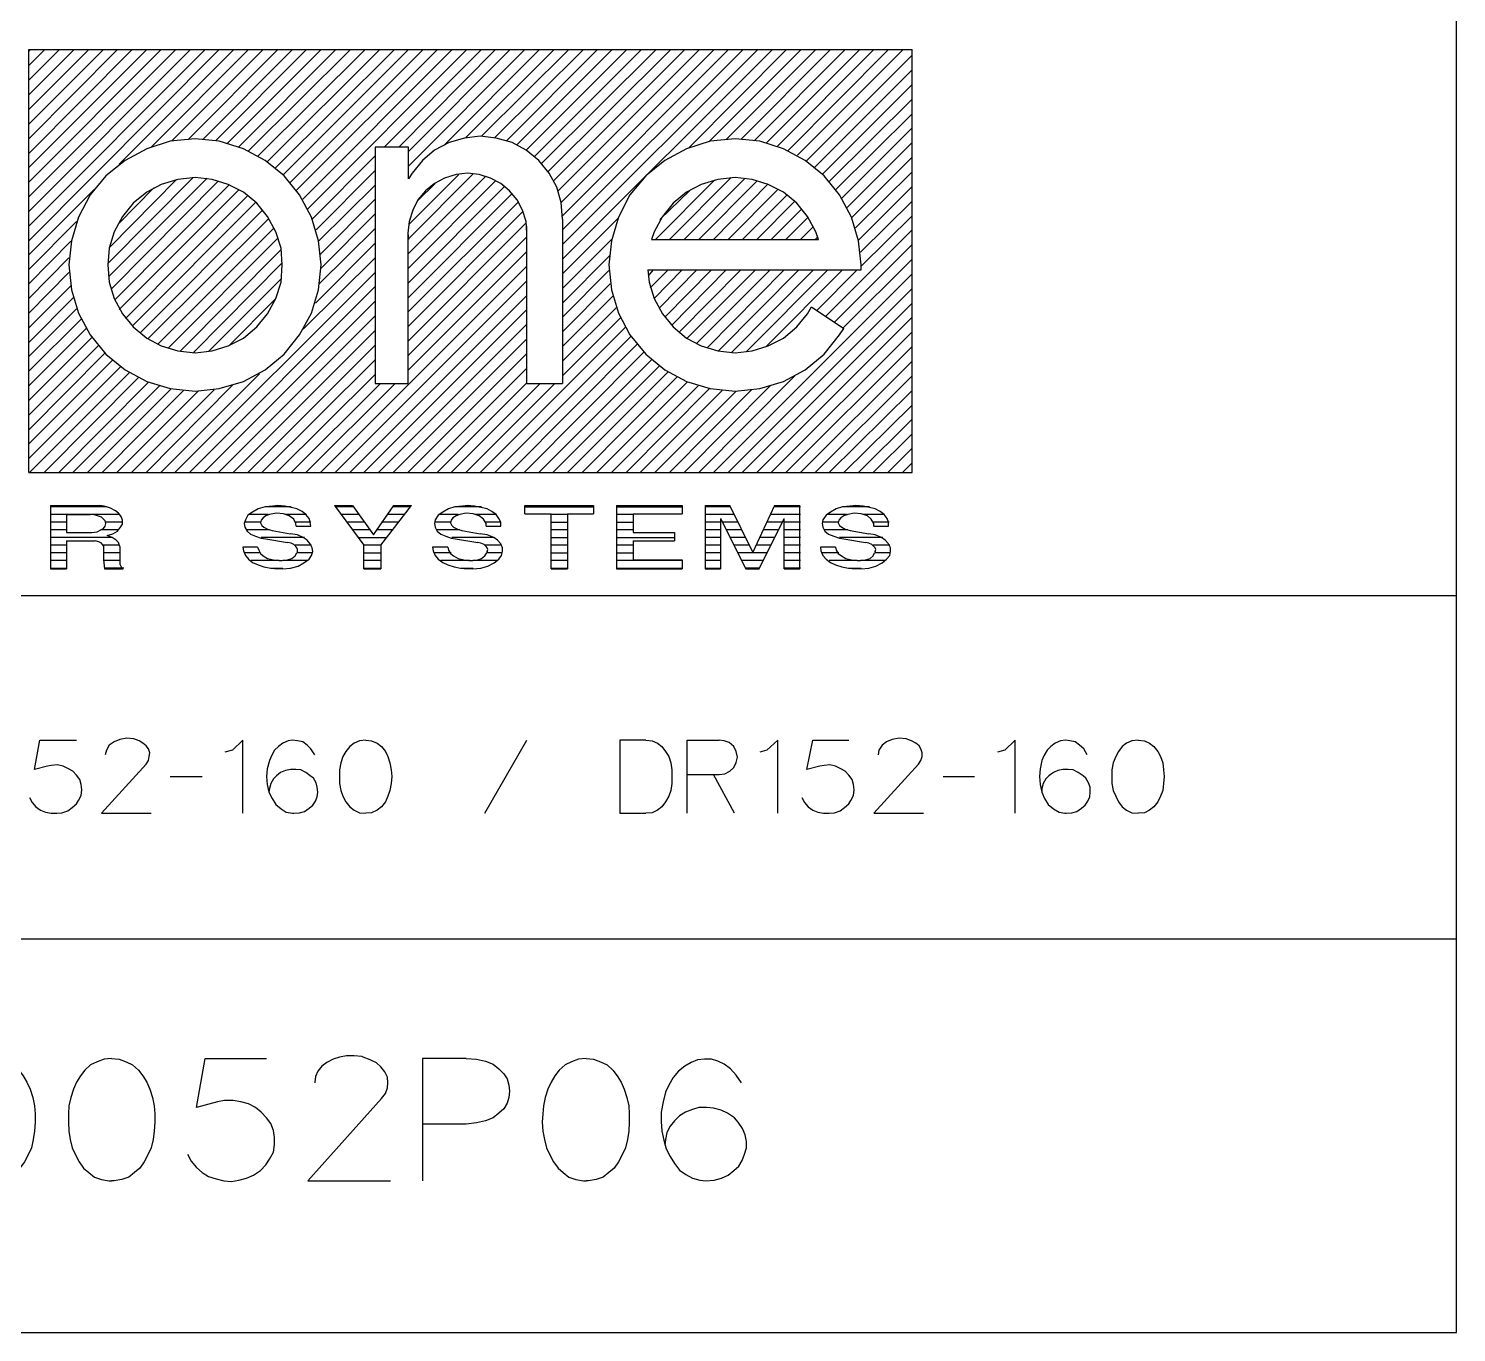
# Model space of a CAD drawing. Extents: x 11 to 601, y 12 to 779.
# Drawn here: x 466.3 to 600.9, y 12.2 to 135.1 of the extents above; entities that cross this region are included whole.
import ezdxf

# ---------------------------------------------------------------- set-up
doc = ezdxf.new("R2010")
doc.units = 0
doc.layers.add('DH152', color=7, linetype='CONTINUOUS')

msp = doc.modelspace()

# ---------------------------------------------------------------- linework, layer by layer
at = {"layer": 'DH152', "color": 7}
for points in [[(600.899985, 12.24), (600.899985, 778.739981)], [(466.379988, 115.079997), (484.319988, 133.079997)], [(466.379988, 116.459997), (482.999988, 133.079997)], [(466.379988, 117.839997), (481.619988, 133.079997)], [(466.379988, 119.219997), (480.239988, 133.079997)], [(466.379988, 120.599997), (478.859988, 133.079997)], [(466.379988, 121.979997), (477.479988, 133.079997)], [(466.379988, 123.299997), (476.099988, 133.079997)], [(466.379988, 124.679997), (474.719988, 133.079997)], [(466.379988, 126.059997), (473.399988, 133.079997)], [(466.379988, 127.439997), (472.019988, 133.079997)], [(466.379988, 128.819997), (470.639988, 133.079997)], [(466.379988, 130.199997), (469.259988, 133.079997)], [(466.379988, 131.579997), (467.879988, 133.079997)], [(466.379988, 132.899997), (466.499988, 133.079997)], [(466.379988, 93.239998), (466.379988, 133.079997)], [(466.379988, 133.079997), (549.599986, 133.079997)], [(474.899988, 122.279997), (485.699988, 133.079997)], [(477.899988, 123.899997), (487.079988, 133.079997)], [(479.819988, 124.439997), (488.459988, 133.079997)], [(481.379988, 124.619997), (489.839988, 133.079997)], [(482.759988, 124.619997), (491.219988, 133.079997)], [(483.959988, 124.499997), (492.539988, 133.079997)], [(485.099988, 124.259997), (493.919988, 133.079997)], [(486.119988, 123.899997), (495.299988, 133.079997)], [(487.079988, 123.539997), (496.679988, 133.079997)], [(487.979988, 123.059997), (498.059988, 133.079997)], [(488.819988, 122.519997), (499.439988, 133.079997)], [(489.599988, 121.919997), (500.819987, 133.079997)], [(490.319988, 121.259997), (502.139987, 133.079997)], [(490.979988, 120.539997), (503.519987, 133.079997)], [(491.579988, 119.819997), (504.899987, 133.079997)], [(492.179988, 118.979997), (506.279987, 133.079997)], [(492.659988, 118.079997), (507.659987, 133.079997)], [(499.859988, 123.899997), (509.039987, 133.079997)], [(501.239987, 123.899997), (510.359987, 133.079997)], [(502.139987, 122.099997), (513.119987, 133.079997)], [(502.139987, 123.479997), (511.739987, 133.079997)], [(505.499987, 124.079997), (514.499987, 133.079997)], [(507.539987, 124.799997), (515.879987, 133.079997)], [(509.039987, 124.919997), (517.259987, 133.079997)], [(510.299987, 124.799997), (518.639987, 133.079997)], [(511.379987, 124.499997), (519.959987, 133.079997)], [(512.339987, 124.079997), (521.339987, 133.079997)], [(513.239987, 123.599997), (522.719987, 133.079997)], [(514.019987, 122.999997), (524.099987, 133.079997)], [(514.679987, 122.339997), (525.479987, 133.079997)], [(515.279987, 121.559997), (526.859987, 133.079997)], [(515.819987, 120.719997), (528.179987, 133.079997)], [(516.239987, 119.759997), (529.559987, 133.079997)], [(516.539987, 118.679997), (530.939987, 133.079997)], [(516.659987, 117.419997), (532.319987, 133.079997)], [(516.659987, 116.099997), (533.699987, 133.079997)], [(516.659987, 114.719997), (535.079987, 133.079997)], [(516.659987, 113.339997), (536.459987, 133.079997)], [(528.539987, 123.779997), (537.779987, 133.079997)], [(530.459987, 124.379997), (539.159987, 133.079997)], [(532.079987, 124.619997), (540.539986, 133.079997)], [(533.459987, 124.619997), (541.919986, 133.079997)], [(534.719987, 124.499997), (543.299986, 133.079997)], [(535.859987, 124.259997), (544.679986, 133.079997)], [(536.879987, 123.959997), (545.999986, 133.079997)], [(537.899987, 123.539997), (547.379986, 133.079997)], [(538.799987, 123.119997), (548.759986, 133.079997)], [(539.639987, 122.579997), (549.599986, 132.539997)], [(549.599986, 93.239998), (549.599986, 133.079997)], [(540.419986, 121.979997), (549.599986, 131.159997)], [(541.139986, 121.319997), (549.599986, 129.779997)], [(541.799986, 120.659997), (549.599986, 128.399997)], [(542.399986, 119.879997), (549.599986, 127.019997)], [(542.999986, 119.099997), (549.599986, 125.699997)], [(499.019988, 123.899997), (499.019988, 101.639997)], [(502.139987, 123.899997), (499.019988, 123.899997)], [(516.659987, 117.119997), (516.539987, 118.679997), (516.119987, 120.119997), (515.399987, 121.439997), (514.439987, 122.639997), (513.239987, 123.599997), (511.919987, 124.319997), (510.419987, 124.739997), (508.919987, 124.919997), (507.419987, 124.739997), (505.979987, 124.319997), (504.599987, 123.599997), (503.459987, 122.639997), (502.499987, 121.439997), (502.139987, 120.899997)], [(502.139987, 120.899997), (502.139987, 123.899997)], [(544.799986, 112.319997), (544.799986, 112.799997), (544.559986, 115.079997), (543.899986, 117.299997), (542.759986, 119.399997), (541.319986, 121.199997), (539.519987, 122.639997), (537.479987, 123.719997), (535.259987, 124.439997), (532.919987, 124.679997), (530.579987, 124.439997), (528.359987, 123.719997), (526.319987, 122.639997), (524.519987, 121.199997), (523.019987, 119.399997), (521.939987, 117.299997), (521.279987, 115.079997), (521.039987, 112.799997), (521.279987, 110.459997), (521.939987, 108.239997), (523.019987, 106.199997), (524.519987, 104.399997), (526.319987, 102.899997), (528.359987, 101.819997), (530.579987, 101.159997), (532.919987, 100.919997), (535.259987, 101.159997), (537.479987, 101.819997), (539.519987, 102.899997), (541.319986, 104.399997), (542.759986, 106.199997), (543.179986, 106.799997)], [(543.479986, 118.199997), (549.599986, 124.319997)], [(493.079988, 117.119997), (499.019988, 123.059997)], [(543.899986, 117.239997), (549.599986, 122.939997)], [(493.439988, 116.099997), (499.019988, 121.679997)], [(513.299987, 115.199997), (513.299987, 115.799997), (513.239987, 116.879997), (512.879987, 117.959997), (512.399987, 118.919997), (511.679987, 119.759997), (510.839987, 120.479997), (509.879987, 120.959997), (508.799987, 121.319997), (507.719987, 121.439997), (506.639987, 121.319997), (505.559987, 120.959997), (504.599987, 120.479997), (503.759987, 119.759997), (503.039987, 118.919997), (502.559987, 117.959997), (502.199987, 116.879997), (502.079987, 115.799997), (502.139987, 115.199997)], [(502.139987, 115.259997), (508.259987, 121.379997)], [(502.139987, 113.879997), (509.399987, 121.139997)], [(502.199987, 116.639997), (506.879987, 121.319997)], [(544.259986, 116.279997), (549.599986, 121.559997)], [(466.379988, 113.759997), (472.559988, 119.939997)], [(473.819988, 112.919997), (481.859988, 121.019997)], [(473.879988, 111.659997), (483.179988, 120.959997)], [(473.999988, 114.479997), (480.299988, 120.839997)], [(474.119988, 110.519997), (484.259988, 120.719997)], [(474.479988, 109.499997), (485.279988, 120.359997)], [(474.779988, 116.639997), (478.139988, 120.059997)], [(474.899988, 108.599997), (486.179988, 119.879997)], [(493.679988, 115.019997), (499.019988, 120.299997)], [(502.139987, 112.499997), (510.359987, 120.719997)], [(502.139987, 111.119997), (511.199987, 120.179997)], [(503.039987, 118.859997), (504.659987, 120.479997)], [(525.419987, 115.199997), (530.999987, 120.779997)], [(525.839987, 117.059997), (528.659987, 119.819997)], [(526.739987, 115.199997), (532.559987, 121.019997)], [(528.119987, 115.199997), (533.879987, 120.959997)], [(529.499987, 115.199997), (535.019987, 120.719997)], [(530.879987, 115.199997), (536.039987, 120.419997)], [(532.259987, 115.199997), (536.999987, 119.939997)], [(544.559986, 115.139997), (549.599986, 120.179997)], [(475.499988, 107.759997), (487.019988, 119.339997)], [(476.099988, 107.039997), (487.739988, 118.679997)], [(493.859988, 113.819997), (499.019988, 118.979997)], [(502.139987, 109.739997), (511.919987, 119.519997)], [(502.139987, 108.419997), (512.519987, 118.739997)], [(533.639987, 115.199997), (537.839987, 119.399997)], [(534.959987, 115.199997), (538.559987, 118.799997)], [(544.739986, 113.999997), (549.599986, 118.799997)], [(476.819988, 106.379997), (488.399988, 117.959997)], [(477.599988, 105.839997), (488.999988, 117.179997)], [(493.919988, 112.499997), (499.019988, 117.599997)], [(502.139987, 107.039997), (512.939987, 117.839997)], [(516.659987, 111.959997), (521.879987, 117.179997)], [(516.659987, 117.119997), (516.659987, 101.639997)], [(536.339987, 115.199997), (539.219987, 118.079997)], [(537.719987, 115.199997), (539.819987, 117.299997)], [(544.799986, 112.679997), (549.599986, 117.419997)], [(466.379988, 112.379997), (470.879988, 116.879997)], [(478.499988, 105.299997), (489.479988, 116.279997)], [(493.739988, 110.999997), (499.019988, 116.219997)], [(502.079987, 115.799997), (502.079987, 101.639997)], [(502.139987, 105.659997), (513.239987, 116.759997)], [(513.299987, 101.639997), (513.299987, 116.399997)], [(539.099987, 115.199997), (540.299986, 116.399997)], [(541.439986, 107.939997), (549.599986, 116.099997)], [(466.379988, 110.999997), (470.339988, 115.019997)], [(479.519988, 104.939997), (489.839988, 115.319997)], [(493.379988, 109.199997), (499.019988, 114.839997)], [(502.139987, 104.279997), (513.299987, 115.439997)], [(516.659987, 110.579997), (521.279987, 115.199997)], [(540.479986, 115.199997), (540.719986, 115.439997)], [(542.279986, 107.399997), (549.599986, 114.719997)], [(466.379988, 109.619997), (470.159988, 113.459997)], [(480.599988, 104.639997), (490.139988, 114.239997)], [(492.239988, 106.739997), (499.019988, 113.459997)], [(502.139987, 102.899997), (513.299987, 114.059997)], [(516.659987, 109.199997), (521.099987, 113.639997)], [(543.119986, 106.859997), (549.599986, 113.339997)], [(466.379988, 108.239997), (470.159988, 112.079997)], [(480.119988, 93.239998), (499.019988, 112.079997)], [(481.859988, 104.519997), (490.259988, 112.979997)], [(493.859988, 93.239998), (513.299987, 112.679997)], [(516.659987, 107.879997), (521.039987, 112.259997)], [(524.699987, 112.319997), (524.819987, 111.179997), (525.299987, 109.619997), (526.079987, 108.179997), (527.099987, 106.979997), (528.359987, 105.899997), (529.739987, 105.179997), (531.299987, 104.699997), (532.919987, 104.519997), (534.539987, 104.699997), (536.039987, 105.179997), (537.479987, 105.899997), (538.739987, 106.979997), (539.759987, 108.179997), (540.119986, 108.839997), (543.179986, 106.799997)], [(524.699987, 112.319997), (544.799986, 112.319997)], [(524.759987, 111.779997), (525.239987, 112.319997)], [(524.939987, 110.639997), (526.619987, 112.319997)], [(525.299987, 109.619997), (527.939987, 112.319997)], [(525.779987, 108.719997), (529.319987, 112.319997)], [(526.319987, 107.879997), (530.699987, 112.319997)], [(526.919987, 107.099997), (532.079987, 112.319997)], [(527.639987, 106.439997), (533.459987, 112.319997)], [(528.419987, 105.899997), (534.839987, 112.319997)], [(529.259987, 105.359997), (536.219987, 112.319997)], [(530.279987, 104.999997), (537.539987, 112.319997)], [(530.879987, 93.239998), (549.599986, 111.959997)], [(531.359987, 104.699997), (538.919987, 112.319997)], [(532.559987, 104.519997), (540.299986, 112.319997)], [(533.999987, 104.639997), (541.679986, 112.319997)], [(535.799987, 105.059997), (543.059986, 112.319997)], [(540.599986, 108.479997), (544.439986, 112.319997)], [(466.379988, 106.859997), (470.339988, 110.819997)], [(481.499988, 93.239998), (499.019988, 110.759997)], [(483.299988, 104.639997), (490.139988, 111.479997)], [(495.239988, 93.239998), (513.299987, 111.299997)], [(516.659987, 106.499997), (521.159987, 110.999997)], [(532.259987, 93.239998), (549.599986, 110.579997)], [(466.379988, 105.479997), (470.579988, 109.739997)], [(482.879988, 93.239998), (499.019988, 109.379997)], [(485.219988, 105.179997), (489.599988, 109.559997)], [(496.619988, 93.239998), (513.299987, 109.919997)], [(516.659987, 105.119997), (521.399987, 109.859997)], [(533.579987, 93.239998), (549.599986, 109.199997)], [(466.379988, 104.159997), (470.879988, 108.659997)], [(466.379988, 102.779997), (471.299988, 107.699997)], [(484.259988, 93.239998), (499.019988, 107.999997)], [(497.939988, 93.239998), (513.299987, 108.599997)], [(516.659987, 103.739997), (521.759987, 108.779997)], [(516.659987, 102.359997), (522.119987, 107.819997)], [(534.959987, 93.239998), (549.599986, 107.879997)], [(466.379988, 101.399997), (471.779988, 106.799997)], [(485.639988, 93.239998), (499.019988, 106.619997)], [(499.319988, 93.239998), (513.299987, 107.219997)], [(508.919987, 93.239998), (522.599987, 106.919997)], [(536.339987, 93.239998), (549.599986, 106.499997)], [(466.379988, 100.019997), (472.319988, 105.959997)], [(466.379988, 98.639998), (472.919988, 105.179997)], [(487.019988, 93.239998), (499.019988, 105.239997)], [(500.699987, 93.239998), (513.299987, 105.839997)], [(510.299987, 93.239998), (523.139987, 106.079997)], [(511.679987, 93.239998), (523.679987, 105.299997)], [(537.719987, 93.239998), (549.599986, 105.119997)], [(466.379988, 97.259998), (473.519988, 104.459997)], [(466.379988, 95.939998), (474.239988, 103.799997)], [(488.339988, 93.239998), (499.019988, 103.859997)], [(502.079987, 93.239998), (513.299987, 104.459997)], [(513.059987, 93.239998), (524.339987, 104.579997)], [(514.439987, 93.239998), (525.059987, 103.859997)], [(539.099987, 93.239998), (549.599986, 103.739997)], [(466.379988, 94.559998), (475.019988, 103.199997)], [(466.439988, 93.239998), (475.859988, 102.659997)], [(478.799988, 93.239998), (488.099988, 102.539997)], [(489.719988, 93.239998), (499.019988, 102.479997)], [(503.459987, 93.239998), (513.299987, 103.079997)], [(515.759987, 93.239998), (525.779987, 103.259997)], [(517.139987, 93.239998), (526.619987, 102.719997)], [(529.499987, 93.239998), (538.559987, 102.359997)], [(540.479986, 93.239998), (549.599986, 102.359997)], [(467.819988, 93.239998), (476.699988, 102.179997)], [(469.199988, 93.239998), (477.659988, 101.759997)], [(470.519988, 93.239998), (478.679988, 101.399997)], [(471.899988, 93.239998), (479.759988, 101.099997)], [(473.279988, 93.239998), (480.959988, 100.979997)], [(474.659988, 93.239998), (482.339988, 100.919997)], [(476.039988, 93.239998), (483.839988, 101.039997)], [(477.419988, 93.239998), (485.579988, 101.459997)], [(491.099988, 93.239998), (499.499988, 101.639997)], [(492.479988, 93.239998), (500.879987, 101.639997)], [(499.019988, 101.639997), (502.079987, 101.639997)], [(504.839987, 93.239998), (513.299987, 101.699997)], [(506.159987, 93.239998), (514.559987, 101.639997)], [(507.539987, 93.239998), (515.939987, 101.639997)], [(513.299987, 101.639997), (516.659987, 101.639997)], [(518.519987, 93.239998), (527.459987, 102.239997)], [(519.899987, 93.239998), (528.419987, 101.759997)], [(521.279987, 93.239998), (529.439987, 101.399997)], [(522.659987, 93.239998), (530.519987, 101.159997)], [(523.979987, 93.239998), (531.719987, 100.979997)], [(525.359987, 93.239998), (533.039987, 100.919997)], [(526.739987, 93.239998), (534.479987, 101.039997)], [(528.119987, 93.239998), (536.219987, 101.399997)], [(541.799986, 93.239998), (549.599986, 100.979997)], [(543.179986, 93.239998), (549.599986, 99.599998)], [(544.559986, 93.239998), (549.599986, 98.279998)], [(545.939986, 93.239998), (549.599986, 96.899998)], [(547.319986, 93.239998), (549.599986, 95.519998)], [(466.379988, 93.239998), (549.599986, 93.239998)], [(548.699986, 93.239998), (549.599986, 94.139998)], [(468.419988, 90.119998), (468.419988, 84.179998)], [(468.419988, 90.119998), (473.039988, 90.119998)], [(473.759988, 89.999998), (468.479988, 89.999998)], [(474.959988, 89.279998), (468.479988, 89.279998)], [(469.919988, 89.279998), (469.919988, 87.599998)], [(469.919988, 89.279998), (472.139988, 89.279998)], [(472.319988, 87.599998), (472.799988, 87.659998), (473.159988, 87.839998), (473.399988, 87.959998), (473.579988, 88.199998), (473.639988, 88.439998), (473.579988, 88.679998), (473.399988, 88.859998), (473.219988, 89.039998), (472.859988, 89.159998), (472.439988, 89.279998), (472.139988, 89.279998)], [(473.759988, 87.299998), (474.299988, 87.479998), (474.719988, 87.719998), (475.019988, 88.079998), (475.199988, 88.379998), (475.199988, 88.739998), (475.079988, 89.099998), (474.839988, 89.399998), (474.539988, 89.639998), (474.059988, 89.879998), (473.459988, 90.059998), (473.039988, 90.119998)], [(489.359988, 90.059998), (488.639988, 89.999998), (487.979988, 89.819998), (487.439988, 89.519998), (487.019988, 89.219998), (486.779988, 88.799998), (486.659988, 88.439998)], [(488.939988, 89.279998), (487.139988, 89.279998)], [(489.059988, 89.279998), (488.699988, 89.159998), (488.459988, 88.979998), (488.279988, 88.739998), (488.219988, 88.499998)], [(491.099988, 89.999998), (488.639988, 89.999998)], [(491.519988, 88.439998), (491.339988, 88.859998), (490.919988, 89.159998), (490.379988, 89.339998), (489.719988, 89.399998), (489.059988, 89.279998)], [(489.839988, 90.119998), (489.359988, 90.059998)], [(492.959988, 88.199998), (492.899988, 88.559998), (492.779988, 88.919998), (492.479988, 89.279998), (492.119988, 89.579998), (491.639988, 89.819998), (491.099988, 89.939998), (490.499988, 90.059998), (489.839988, 90.119998)], [(492.539988, 89.279998), (490.559988, 89.279998)], [(495.179988, 90.119998), (496.859988, 90.119998), (498.839988, 87.359998)], [(495.179988, 90.119998), (497.939988, 86.399998)], [(496.919988, 89.999998), (495.299988, 89.999998)], [(497.459988, 89.279998), (495.839988, 89.279998)], [(498.839988, 87.359998), (500.759987, 90.119998)], [(499.559988, 86.399998), (502.439987, 90.119998)], [(501.779987, 89.279998), (500.159987, 89.279998)], [(502.379987, 89.999998), (500.699987, 89.999998)], [(500.759987, 90.119998), (502.439987, 90.119998)], [(507.239987, 90.059998), (506.519987, 89.999998), (505.919987, 89.819998), (505.379987, 89.519998), (504.959987, 89.219998), (504.659987, 88.799998), (504.599987, 88.439998)], [(506.819987, 89.279998), (505.019987, 89.279998)], [(506.999987, 89.279998), (506.639987, 89.159998), (506.339987, 88.979998), (506.159987, 88.739998), (506.099987, 88.499998)], [(509.039987, 89.999998), (506.579987, 89.999998)], [(509.459987, 88.439998), (509.219987, 88.859998), (508.799987, 89.159998), (508.259987, 89.339998), (507.599987, 89.399998), (506.999987, 89.279998)], [(507.719987, 90.119998), (507.239987, 90.059998)], [(510.839987, 88.199998), (510.839987, 88.559998), (510.659987, 88.919998), (510.419987, 89.279998), (509.999987, 89.579998), (509.579987, 89.819998), (508.979987, 89.939998), (508.379987, 90.059998), (507.719987, 90.119998)], [(510.419987, 89.279998), (508.439987, 89.279998)], [(513.119987, 90.119998), (519.599987, 90.119998), (519.599987, 89.339998)], [(513.119987, 89.339998), (513.119987, 90.119998)], [(513.119987, 89.999998), (519.659987, 89.999998)], [(513.119987, 89.339998), (515.579987, 89.339998)], [(515.579987, 84.179998), (515.579987, 89.339998)], [(517.199987, 89.279998), (515.579987, 89.279998)], [(517.139987, 89.339998), (519.599987, 89.339998)], [(517.139987, 89.339998), (517.139987, 84.179998)], [(521.759987, 90.119998), (527.939987, 90.119998)], [(521.759987, 90.119998), (521.759987, 84.179998)], [(521.819987, 89.999998), (527.939987, 89.999998)], [(523.319987, 89.279998), (521.819987, 89.279998)], [(523.319987, 89.339998), (527.939987, 89.339998)], [(523.319987, 89.339998), (523.319987, 87.599998), (527.219987, 87.599998)], [(527.939987, 90.119998), (527.939987, 89.339998)], [(530.099987, 90.119998), (530.099987, 84.179998)], [(530.099987, 90.119998), (532.439987, 90.119998)], [(532.439987, 89.999998), (530.099987, 89.999998)], [(532.799987, 89.279998), (530.099987, 89.279998)], [(531.539987, 88.919998), (531.539987, 84.179998)], [(531.539987, 88.919998), (533.939987, 84.179998)], [(534.599987, 85.739998), (532.439987, 90.119998)], [(536.639987, 90.119998), (534.599987, 85.739998)], [(535.199987, 84.179998), (537.539987, 88.919998)], [(539.099987, 89.279998), (536.279987, 89.279998)], [(536.639987, 90.119998), (539.039987, 90.119998)], [(539.099987, 89.999998), (536.639987, 89.999998)], [(537.539987, 84.179998), (537.539987, 88.919998)], [(539.039987, 84.179998), (539.039987, 90.119998)], [(543.779986, 90.059998), (543.059986, 89.999998), (542.459986, 89.819998), (541.919986, 89.519998), (541.499986, 89.219998), (541.199986, 88.799998), (541.139986, 88.439998)], [(543.419986, 89.279998), (541.559986, 89.279998)], [(543.539986, 89.279998), (543.179986, 89.159998), (542.879986, 88.979998), (542.699986, 88.739998), (542.639986, 88.499998)], [(545.579986, 89.999998), (543.119986, 89.999998)], [(545.999986, 88.439998), (545.759986, 88.859998), (545.399986, 89.159998), (544.799986, 89.339998), (544.139986, 89.399998), (543.539986, 89.279998)], [(544.319986, 90.119998), (543.779986, 90.059998)], [(547.379986, 88.199998), (547.379986, 88.559998), (547.259986, 88.919998), (546.959986, 89.279998), (546.599986, 89.579998), (546.119986, 89.819998), (545.579986, 89.939998), (544.979986, 90.059998), (544.319986, 90.119998)], [(547.019986, 89.279998), (545.039986, 89.279998)], [(469.919988, 88.559998), (468.479988, 88.559998)], [(469.919988, 87.839998), (468.479988, 87.839998)], [(469.919988, 87.599998), (472.319988, 87.599998)], [(474.839988, 87.839998), (473.159988, 87.839998)], [(475.199988, 88.559998), (473.579988, 88.559998)], [(486.659988, 88.439998), (486.719988, 88.079998), (486.959988, 87.719998), (487.259988, 87.419998), (487.739988, 87.239998), (488.279988, 87.059998)], [(488.219988, 88.559998), (486.719988, 88.559998)], [(489.059988, 87.839998), (486.899988, 87.839998)], [(488.219988, 88.499998), (488.339988, 88.259998), (488.519988, 88.079998)], [(488.519988, 88.079998), (488.879988, 87.899998), (489.299988, 87.779998)], [(489.299988, 87.779998), (491.039988, 87.479998)], [(492.239988, 87.119998), (491.699988, 87.359998), (491.039988, 87.479998)], [(492.959988, 88.559998), (491.519988, 88.559998)], [(491.579988, 88.199998), (491.519988, 88.439998)], [(491.579988, 88.199998), (492.959988, 88.199998)], [(497.999988, 88.559998), (496.379988, 88.559998)], [(498.479988, 87.839998), (496.919988, 87.839998)], [(500.639987, 87.839998), (499.139988, 87.839998)], [(501.239987, 88.559998), (499.619988, 88.559998)], [(506.159987, 88.559998), (504.599987, 88.559998)], [(504.599987, 88.439998), (504.659987, 88.079998), (504.839987, 87.719998), (505.199987, 87.419998), (505.679987, 87.239998), (506.159987, 87.059998)], [(506.999987, 87.839998), (504.839987, 87.839998)], [(506.099987, 88.499998), (506.219987, 88.259998), (506.399987, 88.079998)], [(506.399987, 88.079998), (506.759987, 87.899998), (507.179987, 87.779998)], [(507.179987, 87.779998), (508.919987, 87.479998)], [(510.179987, 87.119998), (509.579987, 87.359998), (508.919987, 87.479998)], [(510.839987, 88.559998), (509.399987, 88.559998)], [(509.459987, 88.199998), (509.459987, 88.439998)], [(509.459987, 88.199998), (510.839987, 88.199998)], [(515.579987, 88.559998), (517.199987, 88.559998)], [(517.199987, 87.839998), (515.579987, 87.839998)], [(521.819987, 88.559998), (523.319987, 88.559998)], [(523.319987, 87.839998), (521.819987, 87.839998)], [(527.219987, 87.599998), (527.219987, 86.819998)], [(531.599987, 88.559998), (530.099987, 88.559998)], [(531.599987, 87.839998), (530.099987, 87.839998)], [(533.159987, 88.559998), (531.779987, 88.559998)], [(533.519987, 87.839998), (532.139987, 87.839998)], [(536.999987, 87.839998), (535.559987, 87.839998)], [(537.359987, 88.559998), (535.919987, 88.559998)], [(539.099987, 88.559998), (537.599987, 88.559998)], [(539.099987, 87.839998), (537.599987, 87.839998)], [(542.699986, 88.559998), (541.139986, 88.559998)], [(541.139986, 88.439998), (541.199986, 88.079998), (541.379986, 87.719998), (541.739986, 87.419998), (542.219986, 87.239998), (542.759986, 87.059998)], [(543.539986, 87.839998), (541.379986, 87.839998)], [(542.639986, 88.499998), (542.759986, 88.259998), (542.999986, 88.079998)], [(542.999986, 88.079998), (543.299986, 87.899998), (543.779986, 87.779998)], [(543.779986, 87.779998), (545.519986, 87.479998)], [(546.719986, 87.119998), (546.119986, 87.359998), (545.519986, 87.479998)], [(547.439986, 88.559998), (545.939986, 88.559998)], [(545.999986, 88.199998), (545.999986, 88.439998)], [(545.999986, 88.199998), (547.379986, 88.199998)], [(474.239988, 87.119998), (468.479988, 87.119998)], [(469.919988, 86.399998), (468.479988, 86.399998)], [(469.919988, 86.819998), (469.919988, 84.179998)], [(469.919988, 86.819998), (472.619988, 86.819998)], [(473.399988, 86.339998), (473.219988, 86.579998), (472.979988, 86.699998), (472.619988, 86.819998)], [(474.899988, 86.399998), (473.399988, 86.399998)], [(473.399988, 86.339998), (473.399988, 85.019998)], [(474.959988, 86.279998), (474.839988, 86.639998), (474.599988, 86.879998), (474.239988, 87.119998), (473.759988, 87.299998)], [(474.959988, 86.279998), (474.959988, 84.839998)], [(486.539988, 86.219998), (486.599988, 85.859998), (486.779988, 85.439998), (487.079988, 85.079998), (487.439988, 84.779998), (487.979988, 84.539998), (488.519988, 84.359998), (489.179988, 84.239998), (489.839988, 84.179998)], [(487.919988, 86.219998), (486.539988, 86.219998)], [(487.919988, 86.219998), (488.039988, 85.919998), (488.219988, 85.619998), (488.459988, 85.379998)], [(492.359988, 87.119998), (488.279988, 87.119998)], [(488.279988, 87.059998), (488.699988, 86.999998)], [(488.699988, 86.999998), (490.739988, 86.639998)], [(490.319988, 84.179998), (491.039988, 84.239998), (491.759988, 84.419998), (492.299988, 84.719998), (492.779988, 85.079998), (493.019988, 85.439998), (493.139988, 85.799998), (493.079988, 86.159998), (492.899988, 86.519998), (492.599988, 86.879998), (492.239988, 87.119998)], [(491.339988, 86.459998), (491.099988, 86.579998), (490.739988, 86.639998)], [(491.699988, 85.799998), (491.699988, 85.979998), (491.639988, 86.159998), (491.519988, 86.279998), (491.339988, 86.459998)], [(493.019988, 86.399998), (491.459988, 86.399998)], [(497.459988, 87.119998), (500.099987, 87.119998)], [(497.939988, 84.179998), (497.939988, 86.399998)], [(499.559988, 86.399998), (497.999988, 86.399998)], [(499.559988, 86.399998), (499.559988, 84.179998)], [(504.419987, 86.219998), (504.479987, 85.859998), (504.659987, 85.439998), (504.959987, 85.079998), (505.379987, 84.779998), (505.859987, 84.539998), (506.459987, 84.359998), (507.059987, 84.239998), (507.719987, 84.179998)], [(505.859987, 86.219998), (504.419987, 86.219998)], [(505.859987, 86.219998), (505.919987, 85.919998), (506.099987, 85.619998), (506.399987, 85.379998)], [(506.159987, 87.059998), (506.579987, 86.999998)], [(510.239987, 87.119998), (506.219987, 87.119998)], [(506.579987, 86.999998), (508.679987, 86.639998)], [(508.199987, 84.179998), (508.979987, 84.239998), (509.639987, 84.419998), (510.239987, 84.719998), (510.659987, 85.079998), (510.899987, 85.439998), (511.019987, 85.799998), (511.019987, 86.159998), (510.839987, 86.519998), (510.539987, 86.879998), (510.179987, 87.119998)], [(509.279987, 86.459998), (508.979987, 86.579998), (508.679987, 86.639998)], [(509.579987, 85.799998), (509.639987, 85.979998), (509.579987, 86.159998), (509.459987, 86.279998), (509.279987, 86.459998)], [(510.899987, 86.399998), (509.339987, 86.399998)], [(515.579987, 87.119998), (517.199987, 87.119998)], [(517.199987, 86.399998), (515.579987, 86.399998)], [(521.819987, 87.119998), (527.219987, 87.119998)], [(523.379987, 86.399998), (521.819987, 86.399998)], [(523.319987, 86.819998), (527.219987, 86.819998)], [(523.319987, 86.819998), (523.319987, 85.019998)], [(531.599987, 87.119998), (530.099987, 87.119998)], [(531.599987, 86.399998), (530.099987, 86.399998)], [(533.879987, 87.119998), (532.499987, 87.119998)], [(534.239987, 86.399998), (532.859987, 86.399998)], [(536.279987, 86.399998), (534.899987, 86.399998)], [(536.639987, 87.119998), (535.259987, 87.119998)], [(539.099987, 87.119998), (537.599987, 87.119998)], [(539.099987, 86.399998), (537.599987, 86.399998)], [(540.959986, 86.219998), (541.019986, 85.859998), (541.199986, 85.439998), (541.499986, 85.079998), (541.919986, 84.779998), (542.399986, 84.539998), (542.999986, 84.359998), (543.599986, 84.239998), (544.319986, 84.179998)], [(542.399986, 86.219998), (540.959986, 86.219998)], [(542.399986, 86.219998), (542.459986, 85.919998), (542.639986, 85.619998), (542.939986, 85.379998)], [(546.839986, 87.119998), (542.759986, 87.119998)], [(542.759986, 87.059998), (543.179986, 86.999998)], [(543.179986, 86.999998), (545.219986, 86.639998)], [(544.799986, 84.179998), (545.519986, 84.239998), (546.179986, 84.419998), (546.779986, 84.719998), (547.199986, 85.079998), (547.499986, 85.439998), (547.559986, 85.799998), (547.559986, 86.159998), (547.379986, 86.519998), (547.079986, 86.879998), (546.719986, 87.119998)], [(545.819986, 86.459998), (545.519986, 86.579998), (545.219986, 86.639998)], [(546.119986, 85.799998), (546.179986, 85.979998), (546.119986, 86.159998), (545.999986, 86.279998), (545.819986, 86.459998)], [(547.499986, 86.399998), (545.939986, 86.399998)], [(469.919988, 85.679998), (468.479988, 85.679998)], [(469.919988, 84.959998), (468.479988, 84.959998)], [(474.959988, 85.679998), (473.399988, 85.679998)], [(473.399988, 85.019998), (473.519988, 84.179998)], [(474.959988, 84.959998), (473.399988, 84.959998)], [(474.959988, 84.839998), (474.959988, 84.599998), (475.079988, 84.359998), (475.259988, 84.179998)], [(488.219988, 85.679998), (486.659988, 85.679998)], [(489.959988, 84.959998), (487.319988, 84.959998)], [(488.459988, 85.379998), (488.879988, 85.139998), (489.419988, 85.019998), (489.959988, 84.959998)], [(489.959988, 84.959998), (490.259988, 84.959998)], [(490.259988, 84.959998), (490.739988, 85.019998), (491.159988, 85.139998), (491.459988, 85.379998), (491.639988, 85.679998)], [(492.599988, 84.959998), (490.319988, 84.959998)], [(491.699988, 85.799998), (491.639988, 85.679998)], [(493.079988, 85.679998), (491.639988, 85.679998)], [(497.999988, 85.679998), (499.559988, 85.679998)], [(499.559988, 84.959998), (497.999988, 84.959998)], [(506.159987, 85.679998), (504.599987, 85.679998)], [(507.899987, 84.959998), (505.199987, 84.959998)], [(506.399987, 85.379998), (506.819987, 85.139998), (507.359987, 85.019998), (507.839987, 84.959998)], [(507.839987, 84.959998), (508.199987, 84.959998)], [(508.199987, 84.959998), (508.679987, 85.019998), (509.039987, 85.139998), (509.339987, 85.379998), (509.519987, 85.679998)], [(510.479987, 84.959998), (508.199987, 84.959998)], [(509.579987, 85.799998), (509.519987, 85.679998)], [(511.019987, 85.679998), (509.579987, 85.679998)], [(515.579987, 85.679998), (517.199987, 85.679998)], [(517.199987, 84.959998), (515.579987, 84.959998)], [(521.819987, 85.679998), (523.379987, 85.679998)], [(527.999987, 84.959998), (521.819987, 84.959998)], [(523.319987, 85.019998), (527.939987, 85.019998)], [(527.939987, 85.019998), (527.939987, 84.179998)], [(531.599987, 85.679998), (530.099987, 85.679998)], [(531.599987, 84.959998), (530.099987, 84.959998)], [(535.919987, 85.679998), (533.219987, 85.679998)], [(535.559987, 84.959998), (533.579987, 84.959998)], [(539.099987, 85.679998), (537.599987, 85.679998)], [(539.099987, 84.959998), (537.599987, 84.959998)], [(542.699986, 85.679998), (541.139986, 85.679998)], [(544.439986, 84.959998), (541.799986, 84.959998)], [(542.939986, 85.379998), (543.359986, 85.139998), (543.899986, 85.019998), (544.439986, 84.959998)], [(544.439986, 84.959998), (544.739986, 84.959998)], [(544.739986, 84.959998), (545.219986, 85.019998), (545.639986, 85.139998), (545.939986, 85.379998), (546.059986, 85.679998)], [(547.019986, 84.959998), (544.739986, 84.959998)], [(546.119986, 85.799998), (546.059986, 85.679998)], [(547.559986, 85.679998), (546.119986, 85.679998)], [(468.419988, 84.179998), (469.919988, 84.179998)], [(468.479988, 84.239998), (469.919988, 84.239998)], [(473.519988, 84.179998), (475.259988, 84.179998)], [(475.319988, 84.239998), (473.579988, 84.239998)], [(489.179988, 84.239998), (490.319988, 84.239998)], [(490.319988, 84.179998), (489.839988, 84.179998)], [(497.939988, 84.179998), (499.559988, 84.179998)], [(497.999988, 84.239998), (499.559988, 84.239998)], [(507.119987, 84.239998), (508.259987, 84.239998)], [(508.199987, 84.179998), (507.719987, 84.179998)], [(515.579987, 84.239998), (517.199987, 84.239998)], [(515.579987, 84.179998), (517.139987, 84.179998)], [(521.759987, 84.179998), (527.939987, 84.179998)], [(521.819987, 84.239998), (527.999987, 84.239998)], [(530.099987, 84.239998), (531.599987, 84.239998)], [(530.099987, 84.179998), (531.539987, 84.179998)], [(535.199987, 84.239998), (533.939987, 84.239998)], [(533.939987, 84.179998), (535.199987, 84.179998)], [(537.539987, 84.179998), (539.039987, 84.179998)], [(539.099987, 84.239998), (537.599987, 84.239998)], [(543.659986, 84.239998), (544.799986, 84.239998)], [(544.799986, 84.179998), (544.319986, 84.179998)], [(378.059991, 81.659998), (600.899985, 81.659998)], [(468.119988, 65.579998), (466.919988, 65.279998), (467.399988, 68.039998), (470.879988, 68.039998)], [(476.279988, 68.159998), (475.619988, 68.219998), (474.959988, 68.099998), (474.419988, 67.859998), (473.939988, 67.559998), (473.699988, 67.079998), (473.579988, 66.659998)], [(477.419988, 65.759998), (477.659988, 66.119998), (477.719988, 66.479998), (477.779988, 66.839998), (477.659988, 67.199998), (477.419988, 67.499998), (477.119988, 67.739998), (476.759988, 67.979998), (476.279988, 68.159998)], [(486.539988, 61.139998), (486.539988, 68.039998), (485.579988, 67.079998), (484.859988, 66.899998)], [(493.319988, 66.659998), (492.959988, 67.199998), (492.599988, 67.559998), (492.179988, 67.859998), (491.699988, 67.979998), (491.219988, 68.039998), (490.799988, 67.979998), (490.319988, 67.739998), (489.899988, 67.439998), (489.539988, 67.079998), (489.239988, 66.539998), (489.059988, 66.119998)], [(498.119988, 68.039998), (497.519988, 67.979998), (497.039988, 67.739998), (496.619988, 67.439998), (496.259988, 66.959998), (495.959988, 66.479998), (495.779988, 65.879998), (495.659988, 65.219998), (495.659988, 64.619998), (495.659988, 63.959998), (495.779988, 63.299998), (495.959988, 62.759998), (496.259988, 62.219998), (496.619988, 61.739998), (497.039988, 61.439998), (497.519988, 61.199998), (498.119988, 61.139998)], [(498.119988, 68.039998), (498.659988, 67.979998), (499.199988, 67.739998), (499.619988, 67.439998), (499.979988, 66.959998), (500.219987, 66.479998), (500.399987, 65.879998), (500.519987, 65.219998), (500.579987, 64.619998), (500.519987, 63.959998), (500.399987, 63.299998), (500.219987, 62.759998), (499.979988, 62.219998), (499.619988, 61.739998), (499.199988, 61.439998), (498.659988, 61.199998), (498.119988, 61.139998)], [(509.339987, 61.139998), (513.299987, 68.039998)], [(524.519987, 68.039998), (522.059987, 68.039998), (522.059987, 61.139998), (524.519987, 61.139998)], [(524.519987, 68.039998), (525.119987, 67.979998), (525.599987, 67.739998), (526.019987, 67.439998), (526.379987, 66.959998), (526.679987, 66.479998), (526.859987, 65.879998), (526.979987, 65.219998), (526.979987, 64.619998), (526.979987, 63.959998), (526.859987, 63.299998), (526.679987, 62.759998), (526.379987, 62.219998), (526.019987, 61.739998), (525.599987, 61.439998), (525.119987, 61.199998), (524.519987, 61.139998)], [(528.419987, 61.139998), (528.419987, 68.039998), (531.419987, 68.039998)], [(533.159987, 66.419998), (533.039987, 66.959998), (532.799987, 67.439998), (532.379987, 67.799998), (531.899987, 67.979998), (531.419987, 68.039998)], [(536.939987, 61.139998), (536.939987, 68.039998), (535.919987, 67.079998), (535.259987, 66.899998)], [(540.899986, 65.579998), (539.699987, 65.279998), (540.239986, 68.039998), (543.659986, 68.039998)], [(549.059986, 68.159998), (548.399986, 68.219998), (547.739986, 68.099998), (547.199986, 67.859998), (546.779986, 67.559998), (546.479986, 67.079998), (546.419986, 66.659998)], [(550.199986, 65.759998), (550.439986, 66.119998), (550.559986, 66.479998), (550.559986, 66.839998), (550.439986, 67.199998), (550.259986, 67.499998), (549.959986, 67.739998), (549.539986, 67.979998), (549.059986, 68.159998)], [(559.319986, 61.139998), (559.319986, 68.039998), (558.359986, 67.079998), (557.639986, 66.899998)], [(566.099986, 66.659998), (565.799986, 67.199998), (565.379986, 67.559998), (564.959986, 67.859998), (564.479986, 67.979998), (564.059986, 68.039998), (563.579986, 67.979998), (563.099986, 67.739998), (562.679986, 67.439998), (562.319986, 67.079998), (562.019986, 66.539998), (561.839986, 66.119998)], [(570.899986, 68.039998), (570.299986, 67.979998), (569.819986, 67.739998), (569.399986, 67.439998), (569.039986, 66.959998), (568.799986, 66.479998), (568.559986, 65.879998), (568.439986, 65.219998), (568.439986, 64.619998), (568.439986, 63.959998), (568.559986, 63.299998), (568.799986, 62.759998), (569.039986, 62.219998), (569.399986, 61.739998), (569.819986, 61.439998), (570.299986, 61.199998), (570.899986, 61.139998)], [(570.899986, 68.039998), (571.499986, 67.979998), (571.979986, 67.739998), (572.399986, 67.439998), (572.759986, 66.959998), (572.999986, 66.479998), (573.239986, 65.879998), (573.299986, 65.219998), (573.359986, 64.619998), (573.299986, 63.959998), (573.239986, 63.299998), (572.999986, 62.759998), (572.759986, 62.219998), (572.399986, 61.739998), (571.979986, 61.439998), (571.499986, 61.199998), (570.899986, 61.139998)], [(489.059988, 66.119998), (488.819988, 65.339998), (488.759988, 64.619998), (488.819988, 63.839998), (488.999988, 63.119998), (489.299988, 62.519998), (489.659988, 61.979998), (490.139988, 61.559998), (490.619988, 61.259998), (491.219988, 61.139998), (491.339988, 61.139998)], [(531.419987, 64.799998), (531.959987, 64.859998), (532.439987, 65.099998), (532.799987, 65.459998), (533.039987, 65.939998), (533.159987, 66.419998)], [(561.839986, 66.119998), (561.659986, 65.339998), (561.599986, 64.619998), (561.659986, 63.839998), (561.839986, 63.119998), (562.079986, 62.519998), (562.439986, 61.979998), (562.919986, 61.559998), (563.459986, 61.259998), (563.999986, 61.139998), (564.119986, 61.139998)], [(471.059988, 62.339998), (471.299988, 62.819998), (471.359988, 63.359998), (471.299988, 63.839998), (471.179988, 64.319998), (470.879988, 64.739998), (470.519988, 65.099998), (470.099988, 65.339998), (469.619988, 65.579998), (469.079988, 65.699998), (468.479988, 65.639998), (468.119988, 65.579998)], [(473.219988, 61.139998), (477.419988, 65.759998)], [(479.699988, 64.619998), (482.699988, 64.619998)], [(492.899988, 64.679998), (492.479988, 64.979998), (491.999988, 65.219998), (491.519988, 65.279998), (491.039988, 65.279998), (490.559988, 65.159998), (490.079988, 64.979998), (489.719988, 64.679998), (489.419988, 64.379998), (489.179988, 63.959998), (489.059988, 63.479998), (488.999988, 63.119998)], [(491.339988, 61.139998), (491.879988, 61.199998), (492.359988, 61.319998), (492.779988, 61.619998), (493.139988, 61.919998), (493.379988, 62.279998), (493.559988, 62.699998), (493.619988, 63.119998), (493.559988, 63.599998), (493.439988, 64.019998), (493.199988, 64.439998), (492.899988, 64.679998)], [(528.419987, 64.799998), (531.419987, 64.799998)], [(532.859987, 61.139998), (530.879987, 64.799998)], [(543.839986, 62.339998), (544.079986, 62.819998), (544.139986, 63.359998), (544.079986, 63.839998), (543.959986, 64.319998), (543.659986, 64.739998), (543.299986, 65.099998), (542.879986, 65.339998), (542.399986, 65.579998), (541.859986, 65.699998), (541.319986, 65.639998), (540.899986, 65.579998)], [(545.999986, 61.139998), (550.199986, 65.759998)], [(552.539986, 64.619998), (555.479986, 64.619998)], [(565.739986, 64.679998), (565.259986, 64.979998), (564.779986, 65.219998), (564.299986, 65.279998), (563.819986, 65.279998), (563.339986, 65.159998), (562.919986, 64.979998), (562.499986, 64.679998), (562.199986, 64.379998), (561.959986, 63.959998), (561.839986, 63.479998), (561.839986, 63.119998)], [(564.119986, 61.139998), (564.659986, 61.199998), (565.139986, 61.319998), (565.559986, 61.619998), (565.919986, 61.919998), (566.159986, 62.279998), (566.339986, 62.699998), (566.399986, 63.119998), (566.399986, 63.599998), (566.219986, 64.019998), (565.979986, 64.439998), (565.739986, 64.679998)], [(466.439988, 62.639998), (466.679988, 62.159998), (467.039988, 61.739998), (467.459988, 61.439998), (467.939988, 61.259998), (468.479988, 61.139998), (469.019988, 61.139998), (469.499988, 61.199998), (470.039988, 61.379998), (470.459988, 61.679998), (470.879988, 62.039998), (471.059988, 62.339998)], [(539.219987, 62.639998), (539.459987, 62.159998), (539.819987, 61.739998), (540.239986, 61.439998), (540.719986, 61.259998), (541.259986, 61.139998), (541.799986, 61.139998), (542.279986, 61.199998), (542.819986, 61.379998), (543.239986, 61.679998), (543.659986, 62.039998), (543.839986, 62.339998)], [(473.219988, 61.139998), (477.899988, 61.139998)], [(545.999986, 61.139998), (550.679986, 61.139998)], [(378.059991, 49.319999), (600.899985, 49.319999)], [(462.899988, 38.039999), (463.619988, 37.979999), (464.279988, 37.739999), (464.879988, 37.439999), (465.419988, 36.959999), (465.839988, 36.419999), (466.199988, 35.819999), (466.499988, 35.159999), (466.739988, 34.379999), (466.919988, 33.599999), (466.979988, 32.819999), (466.979988, 32.039999), (466.919988, 31.199999), (466.799988, 30.419999), (466.619988, 29.639999), (466.319988, 28.979999), (465.959988, 28.319999), (465.539988, 27.719999), (465.059988, 27.299999), (464.459988, 26.879999), (463.859988, 26.639999), (463.139988, 26.519999), (462.899988, 26.519999)], [(474.179988, 38.039999), (473.459988, 37.979999), (472.799988, 37.739999), (472.199988, 37.439999), (471.659988, 36.959999), (471.239988, 36.419999), (470.879988, 35.819999), (470.579988, 35.159999), (470.339988, 34.379999), (470.159988, 33.599999), (470.099988, 32.819999), (470.099988, 32.039999), (470.159988, 31.199999), (470.279988, 30.419999), (470.459988, 29.639999), (470.759988, 28.979999), (471.119988, 28.319999), (471.539988, 27.719999), (472.019988, 27.299999), (472.559988, 26.879999), (473.219988, 26.639999), (473.939988, 26.519999), (474.179988, 26.519999)], [(474.179988, 38.039999), (474.899988, 37.979999), (475.559988, 37.739999), (476.159988, 37.439999), (476.699988, 36.959999), (477.119988, 36.419999), (477.479988, 35.819999), (477.779988, 35.159999), (478.019988, 34.379999), (478.199988, 33.599999), (478.259988, 32.819999), (478.259988, 32.039999), (478.199988, 31.199999), (478.079988, 30.419999), (477.899988, 29.639999), (477.599988, 28.979999), (477.239988, 28.319999), (476.819988, 27.719999), (476.339988, 27.299999), (475.799988, 26.879999), (475.139988, 26.639999), (474.419988, 26.519999), (474.179988, 26.519999)], [(484.139988, 33.959999), (482.159988, 33.419999), (482.999988, 38.039999), (488.759988, 38.039999)], [(497.759988, 38.219999), (497.039988, 38.279999), (496.319988, 38.279999), (495.659988, 38.159999), (495.059988, 37.979999), (494.459988, 37.679999), (493.979988, 37.319999), (493.619988, 36.839999), (493.379988, 36.359999), (493.319988, 35.819999), (493.319988, 35.759999)], [(499.619988, 34.259999), (499.979988, 34.739999), (500.159987, 35.279999), (500.219987, 35.759999), (500.159987, 36.299999), (499.919988, 36.779999), (499.559988, 37.259999), (499.139988, 37.619999), (498.539988, 37.919999), (497.879988, 38.159999), (497.759988, 38.219999)], [(507.599987, 38.039999), (503.459987, 38.039999), (503.459987, 26.519999)], [(507.599987, 38.039999), (508.559987, 37.979999), (509.399987, 37.799999), (510.119987, 37.499999), (510.659987, 37.079999), (511.139987, 36.599999), (511.439987, 36.119999), (511.619987, 35.519999), (511.679987, 34.979999), (511.619987, 34.379999), (511.439987, 33.839999), (511.139987, 33.299999), (510.659987, 32.879999), (510.119987, 32.459999), (509.399987, 32.159999), (508.559987, 31.979999), (507.599987, 31.859999)], [(518.879987, 38.039999), (518.159987, 37.979999), (517.499987, 37.739999), (516.899987, 37.439999), (516.359987, 36.959999), (515.939987, 36.419999), (515.579987, 35.819999), (515.279987, 35.159999), (515.039987, 34.379999), (514.859987, 33.599999), (514.799987, 32.819999), (514.739987, 32.039999), (514.799987, 31.199999), (514.979987, 30.419999), (515.159987, 29.639999), (515.459987, 28.979999), (515.819987, 28.319999), (516.239987, 27.719999), (516.719987, 27.299999), (517.259987, 26.879999), (517.919987, 26.639999), (518.639987, 26.519999), (518.879987, 26.519999)], [(518.879987, 38.039999), (519.599987, 37.979999), (520.259987, 37.739999), (520.859987, 37.439999), (521.399987, 36.959999), (521.819987, 36.419999), (522.179987, 35.819999), (522.479987, 35.159999), (522.719987, 34.379999), (522.899987, 33.599999), (522.959987, 32.819999), (522.959987, 32.039999), (522.899987, 31.199999), (522.779987, 30.419999), (522.599987, 29.639999), (522.299987, 28.979999), (521.939987, 28.319999), (521.519987, 27.719999), (521.039987, 27.299999), (520.499987, 26.879999), (519.839987, 26.639999), (519.119987, 26.519999), (518.879987, 26.519999)], [(533.519987, 35.759999), (533.039987, 36.479999), (532.499987, 37.079999), (531.899987, 37.499999), (531.299987, 37.799999), (530.699987, 37.979999), (530.039987, 37.979999), (529.379987, 37.919999), (528.779987, 37.679999), (528.179987, 37.319999), (527.579987, 36.839999), (527.099987, 36.239999), (526.679987, 35.519999), (526.379987, 34.859999)], [(489.059988, 28.559999), (489.419988, 29.219999), (489.539988, 29.939999), (489.539988, 30.599999), (489.419988, 31.259999), (489.179988, 31.919999), (488.759988, 32.459999), (488.279988, 32.999999), (487.739988, 33.419999), (487.079988, 33.779999), (486.359988, 33.959999), (485.639988, 34.079999), (484.799988, 34.079999), (484.139988, 33.959999)], [(492.659988, 26.519999), (499.619988, 34.259999)], [(526.379987, 34.859999), (526.139987, 33.959999), (525.959987, 32.999999), (525.959987, 32.099999), (526.019987, 31.199999), (526.199987, 30.359999), (526.439987, 29.519999), (526.799987, 28.799999), (527.219987, 28.139999), (527.699987, 27.539999), (528.299987, 27.119999), (528.899987, 26.759999), (529.619987, 26.579999), (530.159987, 26.519999)], [(532.859987, 32.459999), (532.199987, 32.879999), (531.599987, 33.179999), (530.879987, 33.359999), (530.219987, 33.419999), (529.499987, 33.419999), (528.899987, 33.239999), (528.239987, 32.999999), (527.699987, 32.639999), (527.219987, 32.159999), (526.799987, 31.679999), (526.499987, 31.079999), (526.379987, 30.419999), (526.319987, 29.879999)], [(530.159987, 26.519999), (530.939987, 26.579999), (531.659987, 26.759999), (532.259987, 27.059999), (532.799987, 27.479999), (533.279987, 27.899999), (533.579987, 28.439999), (533.819987, 29.039999), (533.999987, 29.639999), (533.999987, 30.239999), (533.879987, 30.839999), (533.639987, 31.439999), (533.219987, 32.039999), (532.859987, 32.459999)], [(507.599987, 31.859999), (503.459987, 31.859999)], [(481.319988, 29.039999), (481.679988, 28.379999), (482.159988, 27.779999), (482.699988, 27.299999), (483.299988, 26.939999), (484.019988, 26.699999), (484.739988, 26.519999), (485.459988, 26.459999), (486.179988, 26.579999), (486.899988, 26.759999), (487.559988, 27.059999), (488.219988, 27.479999), (488.699988, 28.019999), (489.059988, 28.559999)], [(492.659988, 26.519999), (500.459987, 26.519999)], [(11.4, 12.24), (600.899985, 12.24)]]:
    msp.add_lwpolyline(points, dxfattribs=at)
for points in [[(493.919988, 112.799997), (493.679988, 115.079997), (493.019988, 117.299997), (491.879988, 119.399997), (490.439988, 121.199997), (488.639988, 122.639997), (486.599988, 123.719997), (484.319988, 124.439997), (482.039988, 124.679997), (479.699988, 124.439997), (477.479988, 123.719997), (475.439988, 122.639997), (473.639988, 121.199997), (472.139988, 119.399997), (471.059988, 117.299997), (470.399988, 115.079997), (470.159988, 112.799997), (470.399988, 110.459997), (471.059988, 108.239997), (472.139988, 106.199997), (473.639988, 104.399997), (475.439988, 102.899997), (477.479988, 101.819997), (479.699988, 101.159997), (482.039988, 100.919997), (484.319988, 101.159997), (486.599988, 101.819997), (488.639988, 102.899997), (490.439988, 104.399997), (491.879988, 106.199997), (493.019988, 108.239997), (493.679988, 110.459997)], [(490.259988, 112.799997), (490.139988, 114.359997), (489.659988, 115.919997), (488.879988, 117.359997), (487.859988, 118.619997), (486.599988, 119.639997), (485.159988, 120.359997), (483.659988, 120.839997), (482.039988, 121.019997), (480.419988, 120.839997), (478.859988, 120.359997), (477.479988, 119.639997), (476.219988, 118.619997), (475.199988, 117.359997), (474.419988, 115.919997), (473.939988, 114.359997), (473.819988, 112.799997), (473.939988, 111.179997), (474.419988, 109.619997), (475.199988, 108.179997), (476.219988, 106.979997), (477.479988, 105.899997), (478.859988, 105.179997), (480.419988, 104.699997), (482.039988, 104.519997), (483.659988, 104.699997), (485.159988, 105.179997), (486.599988, 105.899997), (487.859988, 106.979997), (488.879988, 108.179997), (489.659988, 109.619997), (490.139988, 111.179997)], [(540.779986, 115.199997), (540.539986, 115.919997), (539.759987, 117.359997), (538.739987, 118.619997), (537.479987, 119.639997), (536.039987, 120.359997), (534.539987, 120.839997), (532.919987, 121.019997), (531.299987, 120.839997), (529.739987, 120.359997), (528.359987, 119.639997), (527.099987, 118.619997), (526.079987, 117.359997), (525.299987, 115.919997), (525.059987, 115.199997)]]:
    msp.add_lwpolyline(points, close=True, dxfattribs=at)

doc.saveas('drawing.dxf')
